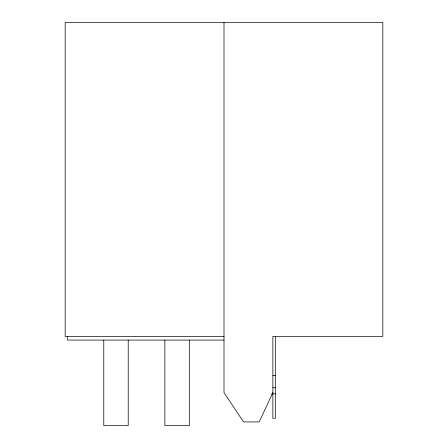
<?xml version="1.0" encoding="UTF-8"?>
<svg xmlns="http://www.w3.org/2000/svg" width="448" height="448" viewBox="0 0 448 448"><rect width="100%" height="100%" fill="white"/><g stroke="black" fill="none" stroke-linecap="round" stroke-linejoin="round"><path stroke-width="0.67" d="M272.871 392.61L259.19 421.932L243.55 421.932L224 392.61L224 22.4M271.723 394.335L272.49 393.187M224 336.409L65.162 336.409L65.162 22.4L382.838 22.4L382.838 336.409L272.871 336.409L272.871 418.27L275.318 418.27L275.318 336.409M224 340.071L67.609 340.071L67.609 336.409M272.871 375.508L275.318 375.508M272.871 387.722L275.318 387.722M272.871 393.831L275.318 393.831M189.302 340.071L189.302 425.6L164.864 425.6L164.864 340.071M128.212 340.071L128.212 425.6L103.774 425.6L103.774 340.071"/></g></svg>
